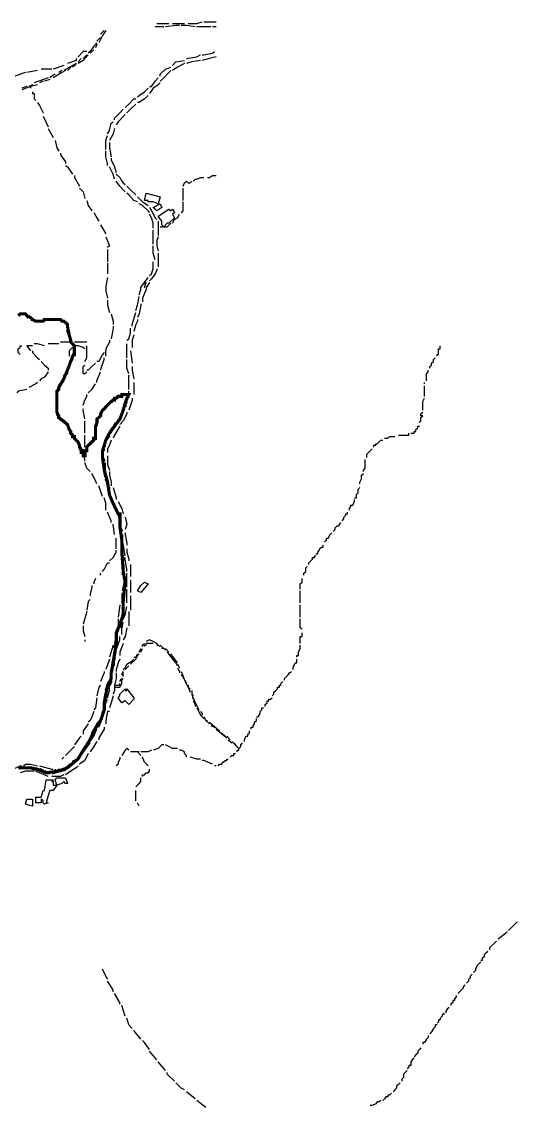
# Model space of a CAD drawing. Header units: millimetres. Extents: x -3588 to 75209, y -3737 to 38254.
# Drawn here: x 6609 to 6992, y 6500 to 7340 of the extents above; entities that cross this region are included whole.
import ezdxf

# ---------------------------------------------------------------- set-up
doc = ezdxf.new("R2010")
doc.units = ezdxf.units.MM
doc.layers.add('P', color=253, linetype='Continuous')

msp = doc.modelspace()

# ---------------------------------------------------------------- linework, layer by layer
at = {"layer": 'P'}
for points in [[(6718.771, 7335.794), (6712.001, 7335.794)], [(6713.41, 7338.338), (6720.179, 7338.338), (6722.724, 7338.338)], [(6730.918, 7336.93), (6728.085, 7336.93), (6720.179, 7335.794)], [(6725.556, 7338.338), (6732.326, 7338.338), (6734.871, 7338.338)], [(6743.048, 7335.794), (6736.279, 7336.93), (6732.326, 7336.93)], [(6737.687, 7338.338), (6744.457, 7338.338), (6748.41, 7339.747)], [(6755.195, 7335.794), (6749.834, 7335.794), (6744.457, 7335.794)], [(6749.834, 7339.747), (6751.242, 7339.747)], [(6751.242, 7339.747), (6756.604, 7339.747), (6759.42, 7339.747)], [(6759.42, 7335.794), (6756.604, 7335.794)], [(6669.943, 7327.616), (6667.111, 7324.783)], [(6673.896, 7332.977), (6671.352, 7329.024), (6668.535, 7323.375)], [(6672.76, 7332.977), (6669.943, 7330.16)], [(6659.205, 7316.605), (6656.388, 7316.605), (6652.435, 7312.652)], [(6661.75, 7316.605), (6660.341, 7315.469)], [(6667.111, 7323.375), (6664.582, 7320.846), (6661.75, 7316.605)], [(6664.582, 7318.014), (6661.75, 7315.469)], [(6667.111, 7322.255), (6665.991, 7319.422)], [(6748.41, 7314.061), (6749.834, 7314.061), (6756.604, 7315.469), (6758.012, 7316.605)], [(6651.027, 7311.244), (6651.027, 7309.836), (6644.257, 7307.291)], [(6660.341, 7314.061), (6656.388, 7309.836), (6652.435, 7307.291)], [(6654.98, 7311.244), (6652.435, 7308.699)], [(6659.205, 7314.061), (6656.388, 7311.244)], [(6725.556, 7305.883), (6728.085, 7308.699), (6734.871, 7309.836)], [(6736.279, 7311.244), (6744.457, 7312.652), (6747.289, 7314.061)], [(6747.289, 7309.836), (6740.504, 7308.699), (6736.279, 7307.291)], [(6759.42, 7312.652), (6754.059, 7311.244), (6748.41, 7309.836)], [(6611.786, 7300.522), (6603.608, 7297.689), (6602.184, 7297.689)], [(6621.1, 7301.93), (6612.922, 7300.522)], [(6632.111, 7303.05), (6630.702, 7303.05), (6623.933, 7303.05)], [(6641.425, 7305.883), (6633.247, 7303.05)], [(6642.833, 7301.93), (6640.017, 7300.522), (6633.247, 7296.281)], [(6640.017, 7301.93), (6637.472, 7300.522)], [(6651.027, 7307.291), (6648.21, 7305.883), (6641.425, 7301.93)], [(6646.786, 7304.458), (6644.257, 7301.93)], [(6651.027, 7307.291), (6649.619, 7305.883), (6648.21, 7304.458)], [(6715.954, 7297.689), (6715.954, 7299.097), (6720.179, 7303.05), (6724.132, 7304.458)], [(6724.132, 7301.93), (6722.724, 7300.522), (6718.771, 7296.281), (6715.954, 7293.736)], [(6734.871, 7307.291), (6729.509, 7304.458), (6725.556, 7301.93)], [(6629.294, 7296.281), (6618.556, 7292.328)], [(6625.341, 7293.736), (6622.508, 7292.328)], [(6630.702, 7295.144), (6626.461, 7293.736)], [(6632.111, 7297.689), (6630.702, 7296.281)], [(6634.655, 7299.097), (6632.111, 7297.689)], [(6707.76, 7289.511), (6709.185, 7289.511), (6712.001, 7293.736), (6714.546, 7296.281)], [(6715.954, 7292.328), (6714.546, 7290.919), (6710.593, 7288.375), (6707.76, 7284.134)], [(6612.922, 7289.511), (6608.969, 7288.375)], [(6615.739, 7289.511), (6608.969, 7286.966)], [(6617.147, 7290.919), (6614.331, 7289.511)], [(6621.1, 7290.919), (6615.739, 7289.511)], [(6615.739, 7289.511), (6615.739, 7288.375)], [(6617.147, 7285.558), (6617.147, 7284.134), (6618.556, 7284.134), (6618.556, 7282.725), (6618.556, 7281.605), (6618.556, 7280.197), (6619.692, 7278.772)], [(6698.446, 7281.605), (6699.854, 7282.725), (6703.807, 7285.558), (6706.64, 7288.375)], [(6706.64, 7282.725), (6703.807, 7280.197), (6699.854, 7277.364), (6698.446, 7277.364)], [(6621.1, 7277.364), (6622.508, 7274.82), (6625.341, 7269.186)], [(6688.86, 7273.411), (6691.676, 7275.956), (6695.629, 7280.197), (6697.038, 7280.197)], [(6697.038, 7275.956), (6693.085, 7272.003), (6690.268, 7269.186)], [(6625.341, 7266.642), (6629.294, 7258.448)], [(6680.666, 7263.809), (6680.666, 7265.233), (6684.907, 7269.186), (6687.436, 7272.003)], [(6688.86, 7268.05), (6683.483, 7262.401), (6682.074, 7259.872)], [(6675.305, 7253.087), (6676.713, 7255.631), (6678.121, 7261.28), (6679.53, 7262.401)], [(6629.294, 7257.039), (6633.247, 7250.27)], [(6673.896, 7240.956), (6673.896, 7242.076), (6673.896, 7247.725), (6675.305, 7251.678)], [(6680.666, 7257.039), (6679.53, 7253.087), (6678.121, 7250.27), (6676.713, 7247.725)], [(6634.655, 7247.725), (6636.064, 7242.076), (6637.472, 7239.547)], [(6676.713, 7246.317), (6676.713, 7242.076), (6678.121, 7235.306)], [(6638.88, 7238.123), (6638.88, 7236.715), (6642.833, 7231.353), (6642.833, 7229.945)], [(6675.305, 7228.537), (6675.305, 7229.945), (6673.896, 7235.306), (6673.896, 7239.547)], [(6678.121, 7234.17), (6678.121, 7232.762), (6680.666, 7227.401), (6682.074, 7223.16)], [(6642.833, 7228.537), (6644.257, 7227.401), (6648.21, 7221.751)], [(6680.666, 7217.798), (6679.53, 7221.751), (6676.713, 7227.401)], [(6649.619, 7220.631), (6649.619, 7219.223), (6653.572, 7212.437)], [(6682.074, 7221.751), (6684.907, 7219.223), (6686.315, 7216.39), (6687.436, 7214.982), (6688.86, 7213.845)], [(6688.86, 7208.212), (6684.907, 7212.437), (6682.074, 7216.39)], [(6733.734, 7212.437), (6734.871, 7214.982), (6736.279, 7216.39), (6737.687, 7214.982), (6739.095, 7214.982), (6740.504, 7216.39)], [(6741.64, 7216.39), (6743.048, 7217.798), (6744.457, 7217.798), (6747.289, 7219.223), (6749.834, 7219.223)], [(6752.651, 7219.223), (6754.059, 7219.223), (6756.604, 7220.631), (6759.42, 7220.631)], [(6653.572, 7211.029), (6656.388, 7208.212), (6657.797, 7202.835)], [(6690.268, 7212.437), (6693.085, 7209.62), (6697.038, 7205.668)], [(6691.676, 7205.668), (6690.268, 7207.076)], [(6710.593, 7200.306), (6706.64, 7200.306), (6706.64, 7201.427), (6703.807, 7201.427), (6705.232, 7207.076), (6715.954, 7204.259), (6714.546, 7198.898), (6710.593, 7200.306)], [(6733.734, 7201.427), (6733.734, 7207.076), (6733.734, 7211.029)], [(6659.205, 7201.427), (6660.341, 7197.474), (6663.158, 7193.521)], [(6698.446, 7200.306), (6695.629, 7201.427), (6691.676, 7205.668)], [(6698.446, 7204.259), (6702.399, 7200.306), (6706.64, 7197.474)], [(6707.76, 7192.112), (6706.64, 7193.521), (6702.399, 7197.474), (6699.854, 7198.898)], [(6712.001, 7194.657), (6710.593, 7196.065), (6715.954, 7198.898), (6717.362, 7196.065), (6713.41, 7193.521), (6712.001, 7194.657)], [(6732.326, 7192.112), (6733.734, 7193.521), (6733.734, 7196.065), (6733.734, 7200.306)], [(6664.582, 7192.112), (6667.111, 7187.887), (6668.535, 7185.343)], [(6707.76, 7196.065), (6709.185, 7193.521), (6712.001, 7187.887), (6713.41, 7186.751)], [(6710.593, 7179.982), (6710.593, 7181.102), (6710.593, 7183.934), (6709.185, 7187.887), (6707.76, 7190.704)], [(6717.362, 7182.51), (6717.362, 7185.343), (6714.546, 7189.296), (6722.724, 7194.657), (6724.132, 7193.521), (6725.556, 7194.657), (6726.965, 7192.112), (6725.556, 7190.704), (6726.965, 7187.887), (6722.724, 7183.934), (6721.315, 7183.934), (6718.771, 7181.102), (6717.362, 7182.51)], [(6725.556, 7183.934), (6726.965, 7186.751), (6729.509, 7187.887), (6730.918, 7190.704)], [(6669.943, 7182.51), (6673.896, 7175.741)], [(6714.546, 7185.343), (6714.546, 7183.934), (6714.546, 7181.102)], [(6715.954, 7181.102), (6717.362, 7181.102), (6721.315, 7181.102), (6724.132, 7183.934)], [(6710.593, 7167.563), (6710.593, 7174.332), (6710.593, 7178.573)], [(6714.546, 7181.102), (6714.546, 7177.149), (6714.546, 7174.332)], [(6673.896, 7173.196), (6676.713, 7166.426), (6675.305, 7165.018)], [(6712.001, 7155.416), (6710.593, 7160.777), (6710.593, 7166.426)], [(6714.546, 7173.196), (6713.41, 7170.379), (6713.41, 7166.426), (6714.546, 7162.185)], [(6675.305, 7163.61), (6675.305, 7156.824), (6675.305, 7154.008)], [(6714.546, 7160.777), (6714.546, 7158.249), (6714.546, 7155.416), (6714.546, 7151.463), (6714.546, 7150.055)], [(6675.305, 7152.871), (6675.305, 7144.693)], [(6707.76, 7143.285), (6709.185, 7144.693), (6710.593, 7148.646), (6710.593, 7152.871), (6710.593, 7154.008)], [(6713.41, 7148.646), (6713.41, 7147.51), (6712.001, 7144.693), (6709.185, 7140.74), (6707.76, 7139.332)], [(6675.305, 7141.861), (6673.896, 7135.091), (6673.896, 7133.971)], [(6700.991, 7133.971), (6703.807, 7137.924), (6706.64, 7141.861)], [(6673.896, 7133.971), (6673.896, 7131.138), (6675.305, 7125.777)], [(6699.854, 7128.322), (6700.991, 7132.547), (6700.991, 7133.971)], [(6705.232, 7133.971), (6705.232, 7132.547), (6702.399, 7125.777), (6702.399, 7122.96)], [(6703.807, 7133.971), (6705.232, 7137.924), (6703.807, 7136.499)], [(6707.76, 7137.924), (6705.232, 7133.971)], [(6675.305, 7124.369), (6675.305, 7120.416), (6676.713, 7114.766)], [(6697.038, 7116.175), (6698.446, 7120.416), (6699.854, 7127.185)], [(6694.221, 7104.044), (6694.221, 7105.452), (6697.038, 7114.766)], [(6700.991, 7121.536), (6700.991, 7120.416), (6699.854, 7113.646), (6698.446, 7110.814)], [(6678.121, 7113.646), (6679.53, 7107.997), (6679.53, 7105.452)], [(6698.446, 7109.405), (6698.446, 7107.997), (6697.038, 7105.452), (6695.629, 7100.091)], [(6679.53, 7104.044), (6679.53, 7102.636), (6678.121, 7094.442)], [(6690.268, 7093.321), (6691.676, 7094.442), (6693.085, 7098.683), (6693.085, 7102.636)], [(6626.461, 7089.08), (6621.1, 7090.489), (6618.556, 7090.489)], [(6637.472, 7090.489), (6636.064, 7090.489), (6629.294, 7090.489)], [(6648.21, 7091.897), (6644.257, 7091.897), (6640.017, 7091.897), (6638.88, 7091.897)], [(6659.205, 7091.897), (6649.619, 7091.897)], [(6676.713, 7093.321), (6676.713, 7091.897), (6673.896, 7086.536), (6673.896, 7085.128)], [(6690.268, 7079.766), (6690.268, 7085.128), (6690.268, 7089.08), (6690.268, 7090.489)], [(6695.629, 7097.274), (6694.221, 7093.321), (6694.221, 7087.672)], [(6607.561, 7082.311), (6606.137, 7083.719), (6606.137, 7085.128), (6606.137, 7086.536), (6607.561, 7087.672), (6607.561, 7089.08), (6608.969, 7089.08)], [(6617.147, 7089.08), (6612.922, 7089.08), (6615.739, 7085.128)], [(6617.147, 7085.128), (6617.147, 7083.719), (6621.1, 7079.766), (6622.508, 7078.358)], [(6648.21, 7087.672), (6645.666, 7085.128), (6645.666, 7083.719), (6645.666, 7080.887)], [(6657.797, 7086.536), (6656.388, 7087.672), (6652.435, 7089.08), (6651.027, 7089.08), (6649.619, 7089.08)], [(6657.797, 7076.95), (6659.205, 7079.766), (6659.205, 7082.311), (6659.205, 7085.128)], [(6659.205, 7085.128), (6659.205, 7087.672), (6659.205, 7089.08)], [(6672.76, 7083.719), (6671.352, 7082.311), (6668.535, 7076.95), (6667.111, 7076.95)], [(6673.896, 7080.887), (6673.896, 7082.311), (6673.896, 7085.128)], [(6693.085, 7085.128), (6694.221, 7075.525)], [(6930.212, 7080.887), (6930.212, 7082.311), (6931.332, 7082.311), (6931.332, 7083.719), (6931.332, 7085.128), (6931.332, 7086.536), (6932.756, 7086.536), (6932.756, 7087.672), (6932.756, 7089.08)], [(6623.933, 7076.95), (6626.461, 7074.117), (6629.294, 7071.572), (6629.294, 7070.164)], [(6659.205, 7068.756), (6657.797, 7067.347), (6656.388, 7067.347), (6656.388, 7072.997), (6657.797, 7074.117)], [(6665.991, 7075.525), (6663.158, 7072.997), (6660.341, 7070.164), (6659.205, 7070.164)], [(6669.943, 7070.164), (6672.76, 7078.358), (6672.76, 7079.766)], [(6691.676, 7067.347), (6690.268, 7071.572), (6690.268, 7078.358)], [(6694.221, 7072.997), (6694.221, 7070.164), (6695.629, 7063.395)], [(6924.563, 7071.572), (6924.563, 7072.997), (6925.971, 7074.117), (6925.971, 7075.525), (6927.379, 7076.95), (6927.379, 7078.358), (6928.804, 7079.766)], [(6629.294, 7068.756), (6626.461, 7064.803), (6623.933, 7063.395), (6622.508, 7061.986)], [(6667.111, 7060.562), (6667.111, 7061.986), (6669.943, 7068.756)], [(6691.676, 7055.201), (6691.676, 7058.033), (6691.676, 7061.986), (6691.676, 7064.803), (6691.676, 7066.211)], [(6922.018, 7061.986), (6922.018, 7063.395), (6922.018, 7066.211), (6922.018, 7067.347), (6923.426, 7068.756), (6923.426, 7070.164)], [(6621.1, 7060.562), (6619.692, 7059.442), (6614.331, 7056.625)], [(6660.341, 7052.672), (6663.158, 7055.201), (6665.991, 7059.442)], [(6695.629, 7060.562), (6695.629, 7058.033), (6695.629, 7052.672), (6695.629, 7051.248)], [(6920.61, 7059.442), (6920.61, 7060.562)], [(6920.61, 7049.839), (6920.61, 7052.672), (6920.61, 7053.792), (6920.61, 7055.201), (6920.61, 7058.033)], [(6612.922, 7055.201), (6606.137, 7053.792), (6605.016, 7052.672)], [(6656.388, 7043.07), (6657.797, 7047.023), (6659.205, 7049.839), (6659.205, 7051.248)], [(6688.86, 7043.07), (6688.86, 7044.478), (6690.268, 7048.431), (6691.676, 7052.672), (6691.676, 7053.792)], [(6694.221, 7048.431), (6694.221, 7047.023), (6693.085, 7043.07), (6691.676, 7039.117)], [(6919.201, 7039.117), (6919.201, 7040.237), (6919.201, 7041.661), (6919.201, 7043.07), (6919.201, 7044.478), (6919.201, 7045.886), (6920.61, 7048.431)], [(6657.797, 7032.347), (6656.388, 7039.117), (6656.388, 7040.237)], [(6683.483, 7032.347), (6684.907, 7032.347), (6687.436, 7039.117), (6688.86, 7041.661)], [(6657.797, 7021.337), (6657.797, 7022.745), (6657.797, 7030.923)], [(6678.121, 7021.337), (6680.666, 7026.698), (6683.483, 7030.923)], [(6690.268, 7037.709), (6690.268, 7036.3), (6687.436, 7030.923), (6684.907, 7028.106)], [(6916.657, 7029.515), (6917.793, 7030.923), (6917.793, 7032.347), (6917.793, 7033.468), (6919.201, 7034.876), (6917.793, 7034.876), (6917.793, 7036.3), (6919.201, 7037.709)], [(6684.907, 7026.698), (6680.666, 7019.912), (6679.53, 7017.384)], [(6909.887, 7021.337), (6911.007, 7021.337), (6912.432, 7021.337), (6912.432, 7022.745), (6913.84, 7022.745), (6913.84, 7024.153), (6915.248, 7025.562), (6915.248, 7026.698), (6916.657, 7026.698)], [(6657.797, 7010.598), (6657.797, 7014.551), (6657.797, 7019.912)], [(6672.76, 7010.598), (6672.76, 7012.023), (6673.896, 7015.976), (6676.713, 7019.912)], [(6678.121, 7015.976), (6676.713, 7012.023), (6675.305, 7009.19), (6675.305, 7006.373)], [(6881.368, 7010.598), (6881.368, 7012.023), (6882.777, 7012.023), (6882.777, 7013.143), (6883.913, 7013.143), (6885.321, 7014.551), (6886.73, 7015.976), (6888.154, 7015.976)], [(6889.562, 7017.384), (6890.683, 7017.384), (6892.107, 7017.384), (6893.515, 7018.792), (6894.924, 7018.792), (6896.332, 7018.792), (6897.468, 7018.792)], [(6900.285, 7019.912), (6901.693, 7019.912), (6903.102, 7019.912), (6904.238, 7019.912), (6905.646, 7019.912), (6908.479, 7019.912), (6908.479, 7021.337)], [(6657.797, 6999.588), (6657.797, 7001.012), (6656.388, 7006.373), (6656.388, 7009.19)], [(6672.76, 6998.467), (6671.352, 7002.42), (6671.352, 7007.782), (6672.76, 7009.19)], [(6876.007, 7002.42), (6876.007, 7003.829), (6876.007, 7005.237), (6877.144, 7006.373), (6878.552, 7007.782), (6879.96, 7009.19)], [(6661.75, 6991.698), (6659.205, 6994.226), (6657.797, 6998.467)], [(6673.896, 6986.049), (6672.76, 6992.818), (6672.76, 6997.059)], [(6675.305, 7003.829), (6675.305, 6997.059), (6676.713, 6992.818)], [(6873.191, 6991.698), (6873.191, 6992.818), (6874.599, 6994.226), (6874.599, 6995.651), (6874.599, 6997.059), (6874.599, 6998.467), (6874.599, 7001.012)], [(6667.111, 6982.096), (6664.582, 6987.457), (6663.158, 6990.274)], [(6676.713, 6991.698), (6676.713, 6988.865), (6678.121, 6983.504), (6678.121, 6980.687)], [(6870.358, 6982.096), (6870.358, 6983.504), (6871.782, 6986.049), (6871.782, 6987.457), (6871.782, 6988.865), (6873.191, 6990.274)], [(6671.352, 6972.493), (6669.943, 6976.734), (6668.535, 6980.687)], [(6676.713, 6973.902), (6675.305, 6983.504), (6673.896, 6984.912)], [(6682.074, 6963.179), (6679.53, 6967.132), (6678.121, 6972.493)], [(6679.53, 6979.263), (6682.074, 6971.373), (6682.074, 6969.949)], [(6866.405, 6971.373), (6867.829, 6971.373), (6867.829, 6972.493), (6867.829, 6973.902), (6869.238, 6975.326), (6869.238, 6978.143), (6870.358, 6979.263)], [(6673.896, 6961.771), (6673.896, 6963.179), (6673.896, 6967.132), (6672.76, 6971.373)], [(6683.483, 6968.541), (6686.315, 6963.179), (6687.436, 6958.938)], [(6862.452, 6963.179), (6863.588, 6964.588), (6863.588, 6965.724), (6864.997, 6965.724), (6866.405, 6968.541), (6866.405, 6969.949)], [(6678.121, 6952.169), (6678.121, 6953.577), (6675.305, 6960.363)], [(6684.907, 6951.048), (6684.907, 6955.001), (6682.074, 6961.771)], [(6688.86, 6956.41), (6690.268, 6951.048), (6688.86, 6946.807)], [(6856.819, 6953.577), (6858.227, 6955.001), (6858.227, 6956.41), (6859.635, 6957.818), (6859.635, 6958.938), (6861.044, 6958.938), (6861.044, 6960.363)], [(6862.452, 6961.771), (6862.452, 6963.179)], [(6680.666, 6942.855), (6679.53, 6951.048)], [(6686.315, 6938.614), (6686.315, 6942.855), (6684.907, 6949.624)], [(6850.033, 6945.399), (6851.458, 6946.807), (6851.458, 6948.216), (6852.866, 6949.624), (6854.274, 6949.624), (6855.683, 6952.169)], [(6682.074, 6931.844), (6682.074, 6937.493), (6682.074, 6940.038)], [(6688.86, 6944.263), (6688.86, 6942.855), (6690.268, 6936.085), (6690.268, 6934.677)], [(6843.264, 6937.493), (6844.672, 6938.614), (6844.672, 6940.038), (6846.08, 6940.038), (6847.505, 6942.855), (6848.913, 6944.263)], [(6676.713, 6922.53), (6679.53, 6925.074), (6682.074, 6929.299), (6682.074, 6930.724)], [(6688.86, 6926.483), (6687.436, 6936.085), (6686.315, 6937.493)], [(6690.268, 6931.844), (6690.268, 6929.299), (6691.676, 6923.938), (6691.676, 6922.53)], [(6836.494, 6927.891), (6837.902, 6927.891), (6837.902, 6929.299), (6839.311, 6930.724), (6839.311, 6931.844), (6840.719, 6933.252), (6842.127, 6933.252), (6842.127, 6934.677)], [(6690.268, 6914.352), (6690.268, 6915.76), (6688.86, 6923.938), (6688.86, 6925.074)], [(6831.133, 6919.713), (6831.133, 6921.122), (6833.949, 6923.938), (6833.949, 6925.074), (6835.358, 6925.074), (6835.358, 6926.483), (6836.494, 6926.483)], [(6671.352, 6914.352), (6672.76, 6915.76), (6675.305, 6921.122), (6676.713, 6921.122)], [(6693.085, 6919.713), (6693.085, 6915.76), (6693.085, 6910.399)], [(6827.18, 6912.928), (6828.588, 6914.352), (6828.588, 6915.76), (6828.588, 6917.169), (6829.709, 6918.289)], [(6665.991, 6908.975), (6664.582, 6906.158), (6664.582, 6904.75)], [(6669.943, 6911.519), (6669.943, 6912.928)], [(6690.268, 6902.205), (6690.268, 6908.975), (6690.268, 6912.928)], [(6693.085, 6907.566), (6693.085, 6906.158), (6693.085, 6897.964)], [(6700.991, 6903.613), (6703.807, 6906.158), (6706.64, 6904.75), (6700.991, 6897.964), (6698.446, 6899.388), (6700.991, 6903.613)], [(6824.347, 6900.797), (6824.347, 6902.205), (6824.347, 6903.613), (6824.347, 6904.75), (6825.756, 6906.158), (6825.756, 6907.566), (6825.756, 6908.975)], [(6827.18, 6911.519), (6827.18, 6912.928)], [(6663.158, 6903.613), (6663.158, 6902.205), (6661.75, 6896.844), (6661.75, 6895.436)], [(6686.315, 6896.844), (6686.315, 6890.074)], [(6690.268, 6890.074), (6690.268, 6895.436), (6690.268, 6900.797)], [(6824.347, 6890.074), (6824.347, 6892.603), (6824.347, 6894.027), (6824.347, 6895.436), (6824.347, 6896.844), (6824.347, 6897.964), (6824.347, 6899.388)], [(6661.75, 6892.603), (6660.341, 6891.195), (6659.205, 6884.425)], [(6684.907, 6888.65), (6683.483, 6879.064)], [(6693.085, 6895.436), (6693.085, 6891.195), (6693.085, 6884.425)], [(6824.347, 6881.88), (6824.347, 6883.289), (6824.347, 6884.425), (6824.347, 6885.833), (6824.347, 6887.242), (6824.347, 6888.65)], [(6659.205, 6883.289), (6656.388, 6873.703)], [(6687.436, 6877.639), (6688.86, 6880.472), (6690.268, 6887.242)], [(6691.676, 6883.289), (6691.676, 6873.703), (6691.676, 6872.278)], [(6824.347, 6879.064), (6824.347, 6880.472), (6824.347, 6881.88)], [(6656.388, 6872.278), (6656.388, 6868.325), (6657.797, 6864.1)], [(6683.483, 6877.639), (6683.483, 6872.278), (6682.074, 6868.325)], [(6686.315, 6865.509), (6686.315, 6869.75), (6687.436, 6875.111)], [(6825.756, 6869.75), (6824.347, 6870.87), (6824.347, 6872.278), (6824.347, 6873.703), (6824.347, 6875.111), (6824.347, 6877.639)], [(6682.074, 6866.917), (6682.074, 6865.509), (6680.666, 6858.739)], [(6682.074, 6853.378), (6684.907, 6861.556), (6684.907, 6864.1)], [(6690.268, 6870.87), (6688.86, 6864.1), (6687.436, 6861.556)], [(6824.347, 6858.739), (6824.347, 6860.147), (6824.347, 6861.556), (6824.347, 6862.964), (6824.347, 6864.1), (6825.756, 6864.1), (6825.756, 6865.509), (6825.756, 6866.917)], [(6657.797, 6861.556), (6657.797, 6860.147)], [(6679.53, 6857.315), (6676.713, 6848.001)], [(6687.436, 6858.739), (6684.907, 6851.953), (6684.907, 6849.425)], [(6699.854, 6851.953), (6700.991, 6854.786)], [(6700.991, 6851.953), (6702.399, 6854.786)], [(6702.399, 6856.194), (6702.399, 6857.315), (6703.807, 6858.739)], [(6703.807, 6856.194), (6703.807, 6857.315), (6705.232, 6857.315), (6705.232, 6858.739)], [(6714.546, 6857.315), (6713.41, 6858.739), (6710.593, 6860.147), (6707.76, 6861.556), (6705.232, 6860.147)], [(6710.593, 6858.739), (6709.185, 6858.739), (6707.76, 6858.739), (6706.64, 6858.739), (6705.232, 6858.739)], [(6715.954, 6856.194), (6713.41, 6857.315)], [(6718.771, 6854.786), (6715.954, 6857.315)], [(6720.179, 6853.378), (6718.771, 6854.786), (6717.362, 6854.786)], [(6722.724, 6851.953), (6720.179, 6854.786)], [(6821.803, 6848.001), (6821.803, 6849.425), (6822.939, 6849.425), (6822.939, 6850.545), (6822.939, 6851.953), (6824.347, 6854.786), (6824.347, 6856.194), (6824.347, 6857.315)], [(6676.713, 6846.592), (6673.896, 6838.414)], [(6680.666, 6841.231), (6680.666, 6845.184), (6682.074, 6851.953)], [(6684.907, 6846.592), (6683.483, 6843.776), (6682.074, 6838.414), (6682.074, 6836.99)], [(6687.436, 6838.414), (6688.86, 6839.823), (6690.268, 6842.639), (6694.221, 6845.184), (6695.629, 6846.592)], [(6693.085, 6842.639), (6697.038, 6846.592), (6698.446, 6849.425), (6699.854, 6850.545)], [(6695.629, 6848.001), (6697.038, 6848.001), (6698.446, 6850.545)], [(6728.085, 6843.776), (6722.724, 6850.545), (6721.315, 6851.953)], [(6729.509, 6843.776), (6724.132, 6850.545)], [(6818.986, 6838.414), (6818.986, 6839.823), (6820.394, 6843.776), (6821.803, 6843.776), (6821.803, 6846.592)], [(6678.121, 6829.1), (6678.121, 6833.053), (6679.53, 6839.823)], [(6688.86, 6838.414), (6691.676, 6841.231)], [(6728.085, 6843.776), (6729.509, 6841.231)], [(6729.509, 6842.639), (6730.918, 6839.823)], [(6729.509, 6839.823), (6730.918, 6836.99), (6730.918, 6835.87)], [(6672.76, 6836.99), (6672.76, 6835.87), (6669.943, 6829.1)], [(6682.074, 6835.87), (6682.074, 6831.629), (6680.666, 6826.268)], [(6680.666, 6824.859), (6682.074, 6824.859), (6684.907, 6824.859), (6686.315, 6827.676), (6686.315, 6830.22), (6687.436, 6831.629)], [(6684.907, 6829.1), (6686.315, 6831.629)], [(6686.315, 6834.461), (6687.436, 6836.99)], [(6687.436, 6833.053), (6687.436, 6834.461), (6687.436, 6836.99)], [(6732.326, 6836.99), (6733.734, 6833.053), (6734.871, 6830.22), (6736.279, 6827.676)], [(6732.326, 6834.461), (6733.734, 6833.053), (6733.734, 6831.629)], [(6734.871, 6830.22), (6737.687, 6824.859), (6739.095, 6820.906)], [(6806.855, 6824.859), (6808.264, 6824.859), (6808.264, 6826.268), (6809.384, 6826.268), (6809.384, 6827.676), (6810.808, 6829.1)], [(6812.216, 6830.22), (6812.216, 6831.629), (6815.033, 6834.461), (6816.169, 6835.87), (6817.578, 6836.99)], [(6669.943, 6826.268), (6668.535, 6824.859), (6667.111, 6818.09)], [(6675.305, 6816.665), (6676.713, 6822.315), (6676.713, 6827.676)], [(6680.666, 6826.268), (6680.666, 6822.315), (6679.53, 6819.498)], [(6680.666, 6826.268), (6682.074, 6826.268), (6683.483, 6826.268), (6684.907, 6826.268), (6684.907, 6827.676)], [(6688.86, 6822.315), (6690.268, 6822.315), (6690.268, 6823.451), (6695.629, 6816.665), (6695.629, 6815.545), (6691.676, 6811.304), (6688.86, 6814.137), (6686.315, 6812.728), (6683.483, 6816.665), (6684.907, 6818.09), (6684.907, 6819.498), (6688.86, 6823.451), (6688.86, 6822.315)], [(6737.687, 6826.268), (6737.687, 6824.859), (6739.095, 6823.451)], [(6740.504, 6822.315), (6740.504, 6819.498), (6741.64, 6818.09)], [(6802.614, 6818.09), (6804.023, 6819.498), (6804.023, 6820.906), (6805.431, 6822.315), (6806.855, 6823.451), (6806.855, 6824.859)], [(6667.111, 6816.665), (6665.991, 6808.775), (6664.582, 6807.351)], [(6672.76, 6804.534), (6673.896, 6812.728), (6675.305, 6815.545)], [(6679.53, 6818.09), (6678.121, 6812.728), (6676.713, 6808.775)], [(6740.504, 6819.498), (6741.64, 6815.545)], [(6741.64, 6816.665), (6743.048, 6812.728), (6745.881, 6807.351)], [(6741.64, 6814.137), (6743.048, 6811.304), (6743.048, 6809.896)], [(6797.253, 6809.896), (6797.253, 6811.304), (6798.661, 6812.728), (6798.661, 6814.137), (6800.07, 6814.137), (6800.07, 6815.545), (6801.478, 6815.545), (6802.614, 6816.665)], [(6664.582, 6805.943), (6663.158, 6801.99), (6661.75, 6799.173), (6660.341, 6797.765)], [(6675.305, 6805.943), (6673.896, 6799.173), (6673.896, 6796.341)], [(6676.713, 6805.943), (6675.305, 6805.943)], [(6744.457, 6808.775), (6745.881, 6805.943), (6747.289, 6803.126), (6749.834, 6800.582)], [(6747.289, 6805.943), (6748.41, 6804.534), (6748.41, 6803.126)], [(6790.483, 6801.99), (6791.892, 6801.99), (6793.3, 6804.534), (6793.3, 6805.943), (6794.708, 6807.351), (6794.708, 6808.775), (6795.845, 6808.775)], [(6660.341, 6796.341), (6656.388, 6790.979), (6656.388, 6788.451)], [(6668.535, 6793.812), (6671.352, 6800.582), (6671.352, 6803.126)], [(6749.834, 6801.99), (6751.242, 6799.173), (6752.651, 6799.173)], [(6751.242, 6799.173), (6754.059, 6796.341)], [(6754.059, 6797.765), (6761.965, 6790.979)], [(6786.53, 6792.404), (6786.53, 6793.812), (6787.939, 6793.812), (6787.939, 6795.22), (6789.059, 6796.341), (6789.059, 6797.765), (6790.483, 6799.173), (6790.483, 6800.582)], [(6661.75, 6782.801), (6664.582, 6787.026), (6667.111, 6792.404)], [(6672.76, 6793.812), (6672.76, 6792.404), (6668.535, 6785.618), (6668.535, 6784.21)], [(6755.195, 6795.22), (6758.012, 6793.812)], [(6759.42, 6792.404), (6767.614, 6785.618)], [(6763.373, 6789.571), (6766.206, 6787.026)], [(6781.153, 6782.801), (6781.153, 6784.21), (6782.29, 6787.026), (6783.698, 6787.026), (6783.698, 6788.451), (6785.106, 6789.571), (6785.106, 6790.979)], [(6649.619, 6778.849), (6644.257, 6773.487), (6642.833, 6772.079)], [(6654.98, 6787.026), (6653.572, 6785.618), (6649.619, 6780.257)], [(6654.98, 6772.079), (6657.797, 6776.016), (6661.75, 6781.665)], [(6667.111, 6782.801), (6664.582, 6778.849), (6661.75, 6774.896)], [(6718.771, 6780.257), (6717.362, 6780.257), (6715.954, 6778.849), (6714.546, 6777.44), (6710.593, 6776.016)], [(6729.509, 6777.44), (6725.556, 6777.44), (6722.724, 6778.849), (6720.179, 6780.257)], [(6767.614, 6787.026), (6770.159, 6784.21)], [(6768.734, 6784.21), (6771.567, 6781.665)], [(6771.567, 6782.801), (6776.928, 6777.44)], [(6772.975, 6781.665), (6775.52, 6778.849)], [(6776.928, 6777.44), (6778.337, 6778.849), (6778.337, 6780.257), (6779.745, 6781.665)], [(6641.425, 6770.655), (6640.017, 6769.246)], [(6645.666, 6763.885), (6649.619, 6766.702), (6652.435, 6769.246), (6653.572, 6770.655)], [(6660.341, 6773.487), (6657.797, 6768.126), (6653.572, 6765.293)], [(6684.907, 6770.655), (6684.907, 6769.246), (6683.483, 6766.702), (6683.483, 6765.293), (6682.074, 6763.885)], [(6691.676, 6776.016), (6690.268, 6777.44), (6688.86, 6776.016), (6686.315, 6772.079)], [(6698.446, 6774.896), (6695.629, 6774.896), (6693.085, 6774.896)], [(6700.991, 6772.079), (6698.446, 6774.896)], [(6699.854, 6774.896), (6698.446, 6774.896)], [(6709.185, 6776.016), (6706.64, 6774.896), (6703.807, 6774.896), (6700.991, 6774.896)], [(6706.64, 6763.885), (6703.807, 6766.702), (6702.399, 6770.655)], [(6736.279, 6770.655), (6736.279, 6772.079), (6734.871, 6773.487), (6734.871, 6774.896), (6732.326, 6776.016), (6730.918, 6776.016)], [(6747.289, 6769.246), (6744.457, 6769.246), (6739.095, 6770.655)], [(6770.159, 6770.655), (6771.567, 6772.079)], [(6771.567, 6772.079), (6772.975, 6772.079), (6772.975, 6773.487), (6774.384, 6773.487)], [(6775.52, 6774.896), (6775.52, 6776.016), (6776.928, 6776.016), (6776.928, 6777.44)], [(6599.367, 6759.932), (6602.184, 6761.34), (6607.561, 6763.885), (6608.969, 6763.885)], [(6610.378, 6763.885), (6611.786, 6765.293), (6615.739, 6765.293), (6621.1, 6763.885)], [(6622.508, 6763.885), (6632.111, 6761.34), (6633.247, 6761.34)], [(6634.655, 6761.34), (6634.655, 6759.932), (6637.472, 6761.34), (6641.425, 6761.34), (6644.257, 6763.885)], [(6652.435, 6763.885), (6651.027, 6762.477), (6646.786, 6759.932), (6642.833, 6757.115)], [(6756.604, 6765.293), (6749.834, 6768.126), (6748.41, 6768.126)], [(6759.42, 6763.885), (6758.012, 6763.885)], [(6760.829, 6763.885), (6761.965, 6765.293), (6763.373, 6765.293), (6764.781, 6766.702), (6766.206, 6768.126), (6767.614, 6768.126), (6767.614, 6769.246), (6768.734, 6769.246)], [(6618.556, 6759.932), (6615.739, 6759.932), (6611.786, 6759.932), (6607.561, 6758.524)], [(6629.294, 6755.691), (6622.508, 6758.524), (6619.692, 6759.932)], [(6641.425, 6757.115), (6638.88, 6755.691), (6634.655, 6755.691), (6632.111, 6755.691)], [(6636.064, 6754.571), (6638.88, 6754.571), (6642.833, 6754.571), (6644.257, 6750.33), (6642.833, 6750.33), (6641.425, 6751.754), (6640.017, 6750.33), (6636.064, 6748.922), (6634.655, 6753.163), (6636.064, 6754.571)], [(6697.038, 6747.801), (6698.446, 6748.922), (6699.854, 6750.33), (6700.991, 6751.754), (6700.991, 6753.163), (6700.991, 6754.571)], [(6702.399, 6755.691), (6702.399, 6757.115), (6703.807, 6757.115), (6705.232, 6758.524), (6706.64, 6758.524), (6707.76, 6759.932), (6707.76, 6761.34)], [(6630.702, 6753.163), (6633.247, 6753.163), (6632.111, 6751.754), (6633.247, 6751.754), (6633.247, 6748.922), (6636.064, 6748.922), (6633.247, 6744.969), (6630.702, 6744.969), (6629.294, 6741.016), (6627.886, 6735.366), (6629.294, 6735.366), (6626.461, 6734.246), (6625.341, 6735.366), (6625.341, 6736.791), (6623.933, 6738.199), (6623.933, 6735.366), (6619.692, 6735.366), (6619.692, 6739.607), (6623.933, 6739.607), (6625.341, 6744.969), (6626.461, 6744.969), (6627.886, 6753.163), (6630.702, 6753.163)], [(6614.331, 6738.199), (6617.147, 6738.199), (6617.147, 6732.838), (6611.786, 6734.246), (6612.922, 6738.199), (6614.331, 6738.199)], [(6697.038, 6736.791), (6697.038, 6739.607), (6697.038, 6744.969)], [(6699.854, 6732.838), (6698.446, 6735.366)], [(6992.306, 6643.345), (6985.537, 6636.575)], [(6976.223, 6628.382), (6970.861, 6623.02), (6970.861, 6621.612)], [(6984.4, 6635.167), (6977.631, 6629.806)], [(6969.453, 6620.204), (6968.029, 6619.067), (6966.62, 6617.659), (6966.62, 6616.251), (6965.212, 6614.842), (6965.212, 6613.418), (6964.076, 6613.418)], [(6964.076, 6612.298), (6961.259, 6609.481), (6959.851, 6606.649), (6959.851, 6605.528), (6958.442, 6604.104)], [(6675.305, 6598.743), (6671.352, 6606.649)], [(6957.306, 6602.696), (6955.898, 6601.287), (6955.898, 6599.879), (6954.489, 6598.743), (6954.489, 6597.334), (6953.081, 6595.926)], [(6679.53, 6589.156), (6679.53, 6590.565), (6675.305, 6597.334)], [(6951.657, 6594.518), (6950.537, 6593.093), (6950.537, 6591.973), (6949.128, 6590.565), (6947.704, 6589.156), (6946.296, 6587.732)], [(6684.907, 6579.554), (6684.907, 6580.963), (6680.666, 6587.732)], [(6944.887, 6586.324), (6944.887, 6585.204), (6943.751, 6583.779), (6943.751, 6582.371), (6942.343, 6582.371), (6942.343, 6580.963), (6940.934, 6579.554), (6940.934, 6578.418)], [(6688.86, 6570.24), (6686.315, 6578.418)], [(6694.221, 6560.638), (6691.676, 6563.455), (6690.268, 6568.832)], [(6935.573, 6572.769), (6935.573, 6571.648), (6934.165, 6571.648), (6934.165, 6570.24), (6932.756, 6568.832), (6932.756, 6567.407), (6931.332, 6567.407), (6931.332, 6565.999), (6930.212, 6564.879)], [(6939.526, 6577.01), (6938.118, 6575.601), (6936.981, 6574.193), (6936.981, 6572.769)], [(6930.212, 6563.455), (6928.804, 6563.455), (6928.804, 6562.046), (6927.379, 6560.638), (6925.971, 6558.093), (6924.563, 6556.685)], [(6700.991, 6552.444), (6695.629, 6559.23)], [(6923.426, 6555.277), (6923.426, 6553.868), (6922.018, 6552.444), (6920.61, 6549.915), (6919.201, 6549.915), (6919.201, 6548.507)], [(6707.76, 6544.554), (6703.807, 6549.915), (6702.399, 6551.324)], [(6917.793, 6545.674), (6916.657, 6544.554), (6915.248, 6543.13), (6915.248, 6541.721), (6913.84, 6540.313), (6912.432, 6538.905)], [(6713.41, 6536.36), (6707.76, 6543.13)], [(6912.432, 6537.769), (6911.007, 6536.36), (6909.887, 6534.952), (6909.887, 6533.544), (6909.887, 6532.119), (6908.479, 6532.119), (6908.479, 6530.999), (6907.054, 6529.591)], [(6720.179, 6528.182), (6714.546, 6534.952)], [(6726.965, 6519.988), (6721.315, 6525.35), (6721.315, 6526.758)], [(6907.054, 6528.182), (6905.646, 6526.758), (6904.238, 6525.35), (6904.238, 6524.229), (6904.238, 6522.805), (6903.102, 6521.397), (6903.102, 6519.988)], [(6734.871, 6513.219), (6732.326, 6514.627), (6728.085, 6518.58)], [(6901.693, 6518.58), (6900.285, 6517.444), (6898.877, 6516.036), (6898.877, 6514.627), (6897.468, 6513.219), (6896.332, 6511.795)], [(6743.048, 6506.433), (6736.279, 6511.795)], [(6894.924, 6510.674), (6893.515, 6509.266), (6892.107, 6509.266), (6892.107, 6507.858), (6890.683, 6507.858), (6889.562, 6506.433), (6888.154, 6505.025)], [(6751.242, 6499.664), (6744.457, 6505.025)], [(6886.73, 6505.025), (6885.321, 6503.905), (6883.913, 6503.905), (6882.777, 6502.48), (6879.96, 6501.072), (6878.552, 6501.072)]]:
    msp.add_lwpolyline(points, dxfattribs=at)
for points, const_width in [([(6607.561, 7113.646), (6608.969, 7113.646), (6610.378, 7113.646), (6611.786, 7113.646), (6612.922, 7112.222), (6615.739, 7110.814), (6617.147, 7109.405), (6619.692, 7107.997), (6622.508, 7107.997), (6623.933, 7107.997), (6625.341, 7107.997), (6626.461, 7109.405), (6627.886, 7109.405), (6632.111, 7109.405), (6634.655, 7109.405), (6638.88, 7109.405), (6640.017, 7107.997), (6641.425, 7107.997), (6642.833, 7106.861), (6644.257, 7105.452), (6644.257, 7104.044), (6645.666, 7097.274), (6646.786, 7093.321), (6646.786, 7091.897), (6648.21, 7090.489), (6649.619, 7089.08), (6649.619, 7087.672), (6649.619, 7086.536), (6649.619, 7083.719), (6648.21, 7080.887), (6646.786, 7076.95), (6644.257, 7070.164), (6641.425, 7063.395), (6637.472, 7056.625), (6637.472, 7055.201), (6636.064, 7053.792), (6636.064, 7052.672), (6636.064, 7051.248), (6636.064, 7049.839), (6636.064, 7048.431), (6636.064, 7047.023), (6636.064, 7044.478), (6636.064, 7043.07), (6636.064, 7041.661), (6636.064, 7039.117), (6636.064, 7037.709), (6637.472, 7034.876), (6637.472, 7033.468), (6644.257, 7028.106), (6645.666, 7024.153), (6646.786, 7022.745), (6646.786, 7021.337), (6648.21, 7019.912), (6648.21, 7018.792), (6649.619, 7018.792), (6649.619, 7017.384), (6652.435, 7014.551), (6653.572, 7012.023), (6653.572, 7010.598), (6654.98, 7007.782), (6654.98, 7006.373), (6656.388, 7006.373), (6656.388, 7005.237), (6656.388, 7003.829), (6657.797, 7003.829), (6657.797, 7005.237), (6657.797, 7006.373), (6657.797, 7007.782), (6659.205, 7007.782), (6659.205, 7010.598), (6660.341, 7012.023), (6661.75, 7013.143), (6663.158, 7014.551), (6664.582, 7015.976), (6664.582, 7017.384), (6665.991, 7017.384), (6665.991, 7018.792), (6665.991, 7019.912), (6665.991, 7022.745), (6665.991, 7024.153), (6665.991, 7025.562), (6665.991, 7026.698), (6667.111, 7029.515), (6667.111, 7030.923), (6667.111, 7032.347), (6668.535, 7033.468), (6669.943, 7034.876), (6669.943, 7036.3), (6671.352, 7039.117), (6672.76, 7040.237), (6673.896, 7041.661), (6675.305, 7043.07), (6676.713, 7044.478), (6678.121, 7045.886), (6679.53, 7047.023), (6680.666, 7047.023), (6680.666, 7048.431), (6682.074, 7048.431), (6683.483, 7049.839), (6684.907, 7049.839), (6686.315, 7049.839), (6686.315, 7051.248), (6691.676, 7051.248), (6690.268, 7048.431), (6688.86, 7044.478), (6687.436, 7039.117), (6684.907, 7032.347), (6680.666, 7026.698), (6676.713, 7021.337), (6673.896, 7015.976), (6672.76, 7012.023), (6671.352, 7007.782), (6671.352, 7002.42), (6672.76, 6992.818), (6675.305, 6983.504), (6676.713, 6973.902), (6679.53, 6967.132), (6682.074, 6961.771), (6683.483, 6958.938), (6684.907, 6958.938), (6684.907, 6948.216), (6686.315, 6938.614), (6686.315, 6929.299), (6687.436, 6914.352), (6688.86, 6906.158), (6687.436, 6891.195), (6687.436, 6881.88), (6686.315, 6877.639), (6682.074, 6866.917), (6682.074, 6858.739), (6680.666, 6850.545), (6678.121, 6835.87), (6678.121, 6831.629), (6675.305, 6826.268), (6672.76, 6812.728), (6672.76, 6807.351), (6669.943, 6799.173), (6667.111, 6795.22), (6660.341, 6781.665), (6656.388, 6776.016), (6652.435, 6769.246), (6644.257, 6762.477), (6637.472, 6759.932), (6627.886, 6758.524), (6621.1, 6761.34), (6615.739, 6762.477), (6606.137, 6762.477)], 2.417), ([(6606.137, 7112.222), (6607.561, 7113.646), (6608.969, 7113.646), (6610.378, 7113.646), (6611.786, 7113.646), (6612.922, 7112.222), (6614.331, 7110.814)], 2.417), ([(6607.561, 7113.646), (6608.969, 7113.646), (6610.378, 7113.646), (6611.786, 7113.646), (6612.922, 7112.222), (6615.739, 7110.814), (6617.147, 7109.405), (6619.692, 7107.997), (6622.508, 7107.997), (6623.933, 7107.997), (6625.341, 7107.997), (6626.461, 7109.405), (6627.886, 7109.405), (6632.111, 7109.405), (6634.655, 7109.405), (6638.88, 7109.405), (6640.017, 7107.997), (6641.425, 7107.997), (6642.833, 7106.861), (6644.257, 7105.452), (6644.257, 7104.044), (6645.666, 7097.274), (6646.786, 7093.321), (6646.786, 7091.897), (6648.21, 7090.489), (6649.619, 7089.08), (6649.619, 7087.672), (6649.619, 7086.536), (6649.619, 7083.719), (6648.21, 7080.887), (6646.786, 7076.95), (6644.257, 7070.164), (6641.425, 7063.395), (6637.472, 7056.625), (6637.472, 7055.201), (6636.064, 7053.792), (6636.064, 7052.672), (6636.064, 7051.248), (6636.064, 7049.839), (6636.064, 7048.431), (6636.064, 7047.023), (6636.064, 7044.478), (6636.064, 7043.07), (6636.064, 7041.661), (6636.064, 7039.117), (6636.064, 7037.709), (6637.472, 7034.876), (6637.472, 7033.468), (6644.257, 7028.106), (6645.666, 7024.153), (6646.786, 7022.745), (6646.786, 7021.337), (6648.21, 7019.912), (6648.21, 7018.792), (6649.619, 7018.792), (6649.619, 7017.384), (6652.435, 7014.551), (6653.572, 7012.023), (6653.572, 7010.598), (6654.98, 7007.782), (6654.98, 7006.373), (6656.388, 7006.373), (6656.388, 7005.237), (6656.388, 7003.829), (6657.797, 7003.829), (6657.797, 7005.237), (6657.797, 7006.373), (6657.797, 7007.782), (6659.205, 7007.782), (6659.205, 7010.598), (6660.341, 7012.023), (6661.75, 7013.143), (6663.158, 7014.551), (6664.582, 7015.976), (6664.582, 7017.384), (6665.991, 7017.384), (6665.991, 7018.792), (6665.991, 7019.912), (6665.991, 7022.745), (6665.991, 7024.153), (6665.991, 7025.562), (6665.991, 7026.698), (6667.111, 7029.515), (6667.111, 7030.923), (6667.111, 7032.347), (6668.535, 7033.468), (6669.943, 7034.876), (6669.943, 7036.3), (6671.352, 7039.117), (6672.76, 7040.237), (6673.896, 7041.661), (6675.305, 7043.07), (6676.713, 7044.478), (6678.121, 7045.886), (6679.53, 7047.023), (6680.666, 7047.023), (6680.666, 7048.431), (6682.074, 7048.431), (6683.483, 7049.839), (6684.907, 7049.839), (6686.315, 7049.839), (6686.315, 7051.248), (6691.676, 7051.248), (6690.268, 7048.431), (6688.86, 7044.478), (6687.436, 7039.117), (6684.907, 7032.347), (6680.666, 7026.698), (6676.713, 7021.337), (6673.896, 7015.976), (6672.76, 7012.023), (6671.352, 7007.782), (6671.352, 7002.42), (6672.76, 6992.818), (6675.305, 6983.504), (6676.713, 6973.902), (6679.53, 6967.132), (6682.074, 6961.771), (6683.483, 6958.938), (6684.907, 6958.938), (6684.907, 6948.216), (6686.315, 6938.614), (6686.315, 6929.299), (6687.436, 6914.352), (6688.86, 6906.158), (6687.436, 6891.195), (6687.436, 6881.88), (6686.315, 6877.639), (6682.074, 6866.917), (6682.074, 6858.739), (6680.666, 6850.545), (6678.121, 6835.87), (6678.121, 6831.629), (6675.305, 6826.268), (6672.76, 6812.728), (6672.76, 6807.351), (6669.943, 6799.173), (6667.111, 6795.22), (6660.341, 6781.665), (6656.388, 6776.016), (6652.435, 6769.246), (6644.257, 6762.477), (6637.472, 6759.932), (6627.886, 6758.524), (6621.1, 6761.34), (6615.739, 6762.477), (6606.137, 6762.477)], 1.2), ([(6615.739, 7109.405), (6617.147, 7109.405), (6619.692, 7107.997)], 2.417), ([(6621.1, 7107.997), (6622.508, 7107.997), (6623.933, 7107.997), (6625.341, 7107.997)], 2.417), ([(6626.461, 7107.997), (6626.461, 7109.405), (6627.886, 7109.405), (6632.111, 7109.405), (6634.655, 7109.405), (6637.472, 7109.405)], 2.417), ([(6638.88, 7109.405), (6640.017, 7107.997), (6641.425, 7107.997)], 2.417), ([(6642.833, 7106.861), (6644.257, 7105.452), (6644.257, 7104.044), (6644.257, 7102.636)], 2.417), ([(6644.257, 7101.211), (6645.666, 7097.274), (6646.786, 7093.321), (6646.786, 7091.897)], 2.417), ([(6648.21, 7090.489), (6649.619, 7089.08), (6649.619, 7087.672), (6649.619, 7086.536)], 2.417), ([(6649.619, 7085.128), (6649.619, 7083.719), (6649.619, 7080.887)], 2.417), ([(6648.21, 7079.766), (6646.786, 7076.95), (6644.257, 7070.164)], 2.417), ([(6641.425, 7063.395), (6640.017, 7060.562)], 2.417), ([(6644.257, 7068.756), (6641.425, 7064.803)], 2.417), ([(6638.88, 7059.442), (6637.472, 7056.625), (6637.472, 7055.201), (6636.064, 7053.792), (6636.064, 7052.672), (6636.064, 7051.248), (6636.064, 7049.839), (6636.064, 7048.431)], 2.417), ([(6636.064, 7047.023), (6636.064, 7044.478)], 2.417), ([(6680.666, 7047.023), (6680.666, 7048.431), (6682.074, 7048.431), (6683.483, 7049.839), (6684.907, 7049.839), (6686.315, 7049.839), (6686.315, 7051.248), (6690.268, 7051.248)], 2.417), ([(6691.676, 7049.839), (6690.268, 7048.431), (6690.268, 7047.023)], 2.417), ([(6636.064, 7041.661), (6636.064, 7039.117)], 2.417), ([(6667.111, 7029.515), (6667.111, 7030.923), (6667.111, 7032.347), (6668.535, 7033.468), (6669.943, 7034.876), (6669.943, 7036.3), (6671.352, 7039.117)], 2.417), ([(6672.76, 7040.237), (6673.896, 7041.661), (6675.305, 7043.07)], 2.417), ([(6676.713, 7044.478), (6678.121, 7045.886), (6679.53, 7045.886)], 2.417), ([(6687.436, 7040.237), (6687.436, 7039.117), (6684.907, 7032.347), (6683.483, 7030.923)], 2.417), ([(6690.268, 7045.886), (6688.86, 7044.478), (6688.86, 7041.661)], 2.417), ([(6636.064, 7036.3), (6637.472, 7034.876), (6637.472, 7033.468), (6642.833, 7029.515)], 2.417), ([(6682.074, 7029.515), (6680.666, 7026.698), (6679.53, 7026.698)], 2.417), ([(6644.257, 7028.106), (6645.666, 7024.153)], 2.417), ([(6646.786, 7022.745), (6646.786, 7021.337), (6648.21, 7019.912)], 2.417), ([(6665.991, 7024.153), (6665.991, 7025.562), (6665.991, 7026.698), (6667.111, 7028.106)], 2.417), ([(6665.991, 7018.792), (6665.991, 7019.912), (6665.991, 7022.745)], 2.417), ([(6679.53, 7025.562), (6676.713, 7021.337)], 2.417), ([(6649.619, 7018.792), (6649.619, 7017.384), (6652.435, 7014.551), (6653.572, 7012.023), (6653.572, 7010.598), (6654.98, 7009.19)], 2.417), ([(6659.205, 7009.19), (6659.205, 7010.598), (6660.341, 7012.023), (6661.75, 7013.143), (6663.158, 7014.551), (6664.582, 7015.976), (6664.582, 7017.384)], 2.417), ([(6676.713, 7019.912), (6673.896, 7015.976), (6672.76, 7012.023), (6672.76, 7010.598)], 2.417), ([(6654.98, 7007.782), (6654.98, 7006.373), (6656.388, 7006.373), (6656.388, 7005.237), (6656.388, 7003.829)], 2.417), ([(6657.797, 7003.829), (6657.797, 7005.237), (6657.797, 7006.373), (6657.797, 7007.782)], 2.417), ([(6672.76, 7009.19), (6671.352, 7007.782), (6671.352, 7005.237)], 2.417), ([(6671.352, 7003.829), (6671.352, 7002.42), (6672.76, 6999.588)], 2.417), ([(6672.76, 6998.467), (6672.76, 6992.818), (6673.896, 6987.457)], 2.417), ([(6673.896, 6986.049), (6675.305, 6983.504), (6675.305, 6982.096)], 2.417), ([(6675.305, 6980.687), (6676.713, 6978.143)], 2.417), ([(6676.713, 6975.326), (6676.713, 6973.902), (6679.53, 6967.132), (6680.666, 6965.724)], 2.417), ([(6680.666, 6964.588), (6682.074, 6961.771), (6683.483, 6961.771)], 2.417), ([(6683.483, 6958.938), (6684.907, 6958.938), (6684.907, 6957.818)], 2.417), ([(6684.907, 6955.001), (6684.907, 6948.216), (6686.315, 6945.399)], 2.417), ([(6686.315, 6942.855), (6686.315, 6940.038)], 2.417), ([(6686.315, 6937.493), (6686.315, 6934.677)], 2.417), ([(6686.315, 6933.252), (6686.315, 6929.299), (6687.436, 6922.53)], 2.417), ([(6687.436, 6919.713), (6687.436, 6917.169)], 2.417), ([(6687.436, 6915.76), (6687.436, 6914.352), (6687.436, 6911.519)], 2.417), ([(6688.86, 6910.399), (6688.86, 6906.158), (6687.436, 6899.388)], 2.417), ([(6687.436, 6897.964), (6687.436, 6894.027)], 2.417), ([(6687.436, 6887.242), (6687.436, 6881.88), (6686.315, 6877.639), (6686.315, 6876.519)], 2.417), ([(6687.436, 6892.603), (6687.436, 6891.195), (6687.436, 6888.65)], 2.417), ([(6686.315, 6875.111), (6684.907, 6870.87)], 2.417), ([(6682.074, 6865.509), (6682.074, 6858.739), (6680.666, 6854.786)], 2.417), ([(6683.483, 6869.75), (6682.074, 6866.917)], 2.417), ([(6680.666, 6848.001), (6679.53, 6843.776)], 2.417), ([(6680.666, 6851.953), (6680.666, 6850.545), (6680.666, 6849.425)], 2.417), ([(6679.53, 6842.639), (6678.121, 6835.87), (6678.121, 6831.629)], 2.417), ([(6678.121, 6830.22), (6676.713, 6826.268)], 2.417), ([(6673.896, 6819.498), (6672.76, 6812.728), (6672.76, 6809.896)], 2.417), ([(6675.305, 6824.859), (6673.896, 6822.315)], 2.417), ([(6671.352, 6803.126), (6669.943, 6799.173)], 2.417), ([(6672.76, 6808.775), (6672.76, 6807.351), (6671.352, 6804.534)], 2.417), ([(6668.535, 6797.765), (6667.111, 6795.22), (6663.158, 6788.451)], 2.417), ([(6663.158, 6787.026), (6661.75, 6784.21)], 2.417), ([(6660.341, 6782.801), (6660.341, 6781.665), (6659.205, 6780.257)], 2.417), ([(6657.797, 6777.44), (6656.388, 6776.016), (6652.435, 6769.246)], 2.417), ([(6619.692, 6761.34), (6615.739, 6762.477), (6610.378, 6762.477)], 2.417), ([(6625.341, 6759.932), (6622.508, 6761.34)], 2.417), ([(6642.833, 6761.34), (6637.472, 6759.932), (6632.111, 6758.524)], 2.417), ([(6646.786, 6765.293), (6644.257, 6762.477)], 2.417), ([(6651.027, 6768.126), (6648.21, 6766.702)], 2.417), ([(6630.702, 6758.524), (6627.886, 6758.524), (6626.461, 6759.932)], 2.417)]:
    msp.add_lwpolyline(points, dxfattribs=dict(at, const_width=const_width))

doc.saveas('drawing.dxf')
